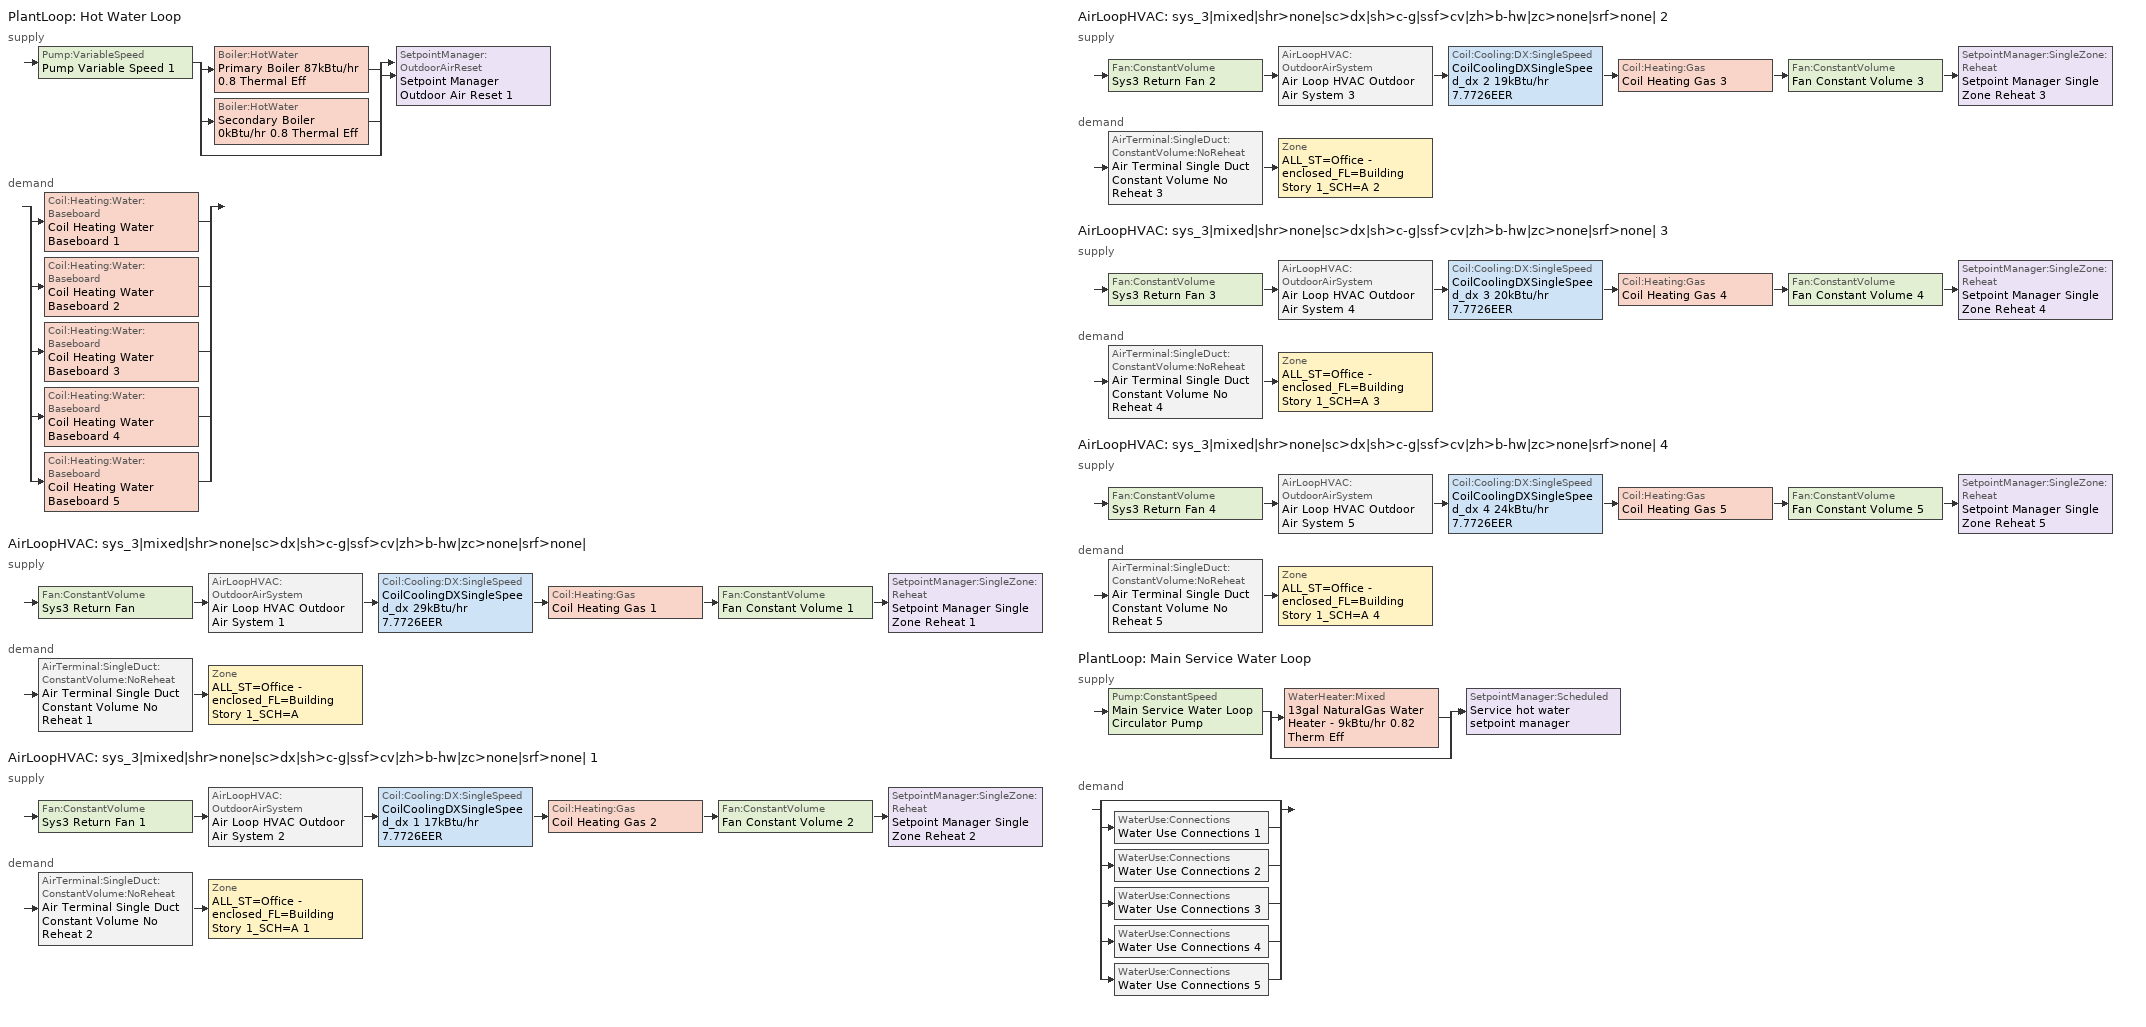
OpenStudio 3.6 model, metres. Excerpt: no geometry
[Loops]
PlantLoop 'Hot Water Loop'
 supply: Pump:VariableSpeed 'Pump Variable Speed 1' > split
  | Boiler:HotWater 'Primary Boiler 87kBtu/hr 0.8 Thermal Eff'
  | Boiler:HotWater 'Secondary Boiler 0kBtu/hr 0.8 Thermal Eff'
  | bypass
  join > SetpointManager:OutdoorAirReset 'Setpoint Manager Outdoor Air Reset 1'
 demand: split
  | Coil:Heating:Water:Baseboard 'Coil Heating Water Baseboard 1'
  | Coil:Heating:Water:Baseboard 'Coil Heating Water Baseboard 2'
  | Coil:Heating:Water:Baseboard 'Coil Heating Water Baseboard 3'
  | Coil:Heating:Water:Baseboard 'Coil Heating Water Baseboard 4'
  | Coil:Heating:Water:Baseboard 'Coil Heating Water Baseboard 5'
AirLoopHVAC 'sys_3|mixed|shr>none|sc>dx|sh>c-g|ssf>cv|zh>b-hw|zc>none|srf>none|'
 supply: Fan:ConstantVolume 'Sys3 Return Fan' > AirLoopHVAC:OutdoorAirSystem 'Air Loop HVAC Outdoor Air System 1' > Coil:Cooling:DX:SingleSpeed 'CoilCoolingDXSingleSpeed_dx 29kBtu/hr 7.7726EER' > Coil:Heating:Gas 'Coil Heating Gas 1' > Fan:ConstantVolume 'Fan Constant Volume 1' > SetpointManager:SingleZone:Reheat 'Setpoint Manager Single Zone Reheat 1'
 demand: AirTerminal:SingleDuct:ConstantVolume:NoReheat 'Air Terminal Single Duct Constant Volume No Reheat 1' > Zone 'ALL_ST=Office - enclosed_FL=Building Story 1_SCH=A'
AirLoopHVAC 'sys_3|mixed|shr>none|sc>dx|sh>c-g|ssf>cv|zh>b-hw|zc>none|srf>none| 1'
 supply: Fan:ConstantVolume 'Sys3 Return Fan 1' > AirLoopHVAC:OutdoorAirSystem 'Air Loop HVAC Outdoor Air System 2' > Coil:Cooling:DX:SingleSpeed 'CoilCoolingDXSingleSpeed_dx 1 17kBtu/hr 7.7726EER' > Coil:Heating:Gas 'Coil Heating Gas 2' > Fan:ConstantVolume 'Fan Constant Volume 2' > SetpointManager:SingleZone:Reheat 'Setpoint Manager Single Zone Reheat 2'
 demand: AirTerminal:SingleDuct:ConstantVolume:NoReheat 'Air Terminal Single Duct Constant Volume No Reheat 2' > Zone 'ALL_ST=Office - enclosed_FL=Building Story 1_SCH=A 1'
AirLoopHVAC 'sys_3|mixed|shr>none|sc>dx|sh>c-g|ssf>cv|zh>b-hw|zc>none|srf>none| 2'
 supply: Fan:ConstantVolume 'Sys3 Return Fan 2' > AirLoopHVAC:OutdoorAirSystem 'Air Loop HVAC Outdoor Air System 3' > Coil:Cooling:DX:SingleSpeed 'CoilCoolingDXSingleSpeed_dx 2 19kBtu/hr 7.7726EER' > Coil:Heating:Gas 'Coil Heating Gas 3' > Fan:ConstantVolume 'Fan Constant Volume 3' > SetpointManager:SingleZone:Reheat 'Setpoint Manager Single Zone Reheat 3'
 demand: AirTerminal:SingleDuct:ConstantVolume:NoReheat 'Air Terminal Single Duct Constant Volume No Reheat 3' > Zone 'ALL_ST=Office - enclosed_FL=Building Story 1_SCH=A 2'
AirLoopHVAC 'sys_3|mixed|shr>none|sc>dx|sh>c-g|ssf>cv|zh>b-hw|zc>none|srf>none| 3'
 supply: Fan:ConstantVolume 'Sys3 Return Fan 3' > AirLoopHVAC:OutdoorAirSystem 'Air Loop HVAC Outdoor Air System 4' > Coil:Cooling:DX:SingleSpeed 'CoilCoolingDXSingleSpeed_dx 3 20kBtu/hr 7.7726EER' > Coil:Heating:Gas 'Coil Heating Gas 4' > Fan:ConstantVolume 'Fan Constant Volume 4' > SetpointManager:SingleZone:Reheat 'Setpoint Manager Single Zone Reheat 4'
 demand: AirTerminal:SingleDuct:ConstantVolume:NoReheat 'Air Terminal Single Duct Constant Volume No Reheat 4' > Zone 'ALL_ST=Office - enclosed_FL=Building Story 1_SCH=A 3'
AirLoopHVAC 'sys_3|mixed|shr>none|sc>dx|sh>c-g|ssf>cv|zh>b-hw|zc>none|srf>none| 4'
 supply: Fan:ConstantVolume 'Sys3 Return Fan 4' > AirLoopHVAC:OutdoorAirSystem 'Air Loop HVAC Outdoor Air System 5' > Coil:Cooling:DX:SingleSpeed 'CoilCoolingDXSingleSpeed_dx 4 24kBtu/hr 7.7726EER' > Coil:Heating:Gas 'Coil Heating Gas 5' > Fan:ConstantVolume 'Fan Constant Volume 5' > SetpointManager:SingleZone:Reheat 'Setpoint Manager Single Zone Reheat 5'
 demand: AirTerminal:SingleDuct:ConstantVolume:NoReheat 'Air Terminal Single Duct Constant Volume No Reheat 5' > Zone 'ALL_ST=Office - enclosed_FL=Building Story 1_SCH=A 4'
PlantLoop 'Main Service Water Loop'
 supply: Pump:ConstantSpeed 'Main Service Water Loop Circulator Pump' > split
  | WaterHeater:Mixed '13gal NaturalGas Water Heater - 9kBtu/hr 0.82 Therm Eff'
  | bypass
  join > SetpointManager:Scheduled 'Service hot water setpoint manager'
 demand: split
  | bypass
  | WaterUse:Connections 'Water Use Connections 1'
  | WaterUse:Connections 'Water Use Connections 2'
  | WaterUse:Connections 'Water Use Connections 3'
  | WaterUse:Connections 'Water Use Connections 4'
  | WaterUse:Connections 'Water Use Connections 5'
[Sizing:Zone] Zone Cooling Design Supply Air Temperature Input Method=TemperatureDifference; Zone Cooling Design Supply Air Temperature {C}=14; Zone Cooling Design Supply Air Temperature Difference {deltaC}=11; Zone Heating Design Supply Air Temperature Input Method=TemperatureDifference; Zone Heating Design Supply Air Temperature {C}=40; Zone Heating Design Supply Air Temperature Difference {deltaC}=21; Zone Cooling Design Supply Air Humidity Ratio {kg-H2O/kg-air}=0.0085; Zone Heating Design Supply Air Humidity Ratio {kg-H2O/kg-air}=0.008; Zone Heating Sizing Factor=1.3; Zone Cooling Sizing Factor=1.1; Cooling Design Air Flow Method=DesignDay; Heating Design Air Flow Method=DesignDay; Account for Dedicated Outdoor Air System=No; Dedicated Outdoor Air System Control Strategy=NeutralSupplyAir; Dedicated Outdoor Air Low Setpoint Temperature for Design {C}=autosize; Dedicated Outdoor Air High Setpoint Temperature for Design {C}=autosize; Zone Load Sizing Method=Sensible Load Only No Latent Load; Zone Latent Cooling Design Supply Air Humidity Ratio Input Method=HumidityRatioDifference; Zone Cooling Design Supply Air Humidity Ratio Difference {kgWater/kgDryAir}=0.005; Zone Latent Heating Design Supply Air Humidity Ratio Input Method=HumidityRatioDifference; Zone Humidification Design Supply Air Humidity Ratio Difference {kgWater/kgDryAir}=0.005
ALL_ST=Office - enclosed_FL=Building Story 1_SCH=A; ALL_ST=Office - enclosed_FL=Building Story 1_SCH=A 1; ALL_ST=Office - enclosed_FL=Building Story 1_SCH=A 2; ALL_ST=Office - enclosed_FL=Building Story 1_SCH=A 3; ALL_ST=Office - enclosed_FL=Building Story 1_SCH=A 4
[Zone equipment]
ALL_ST=Office - enclosed_FL=Building Story 1_SCH=A: Air Terminal Single Duct Constant Volume No Reheat 1, Zone HVAC Baseboard Convective Water 1
ALL_ST=Office - enclosed_FL=Building Story 1_SCH=A 1: Air Terminal Single Duct Constant Volume No Reheat 2, Zone HVAC Baseboard Convective Water 2
ALL_ST=Office - enclosed_FL=Building Story 1_SCH=A 2: Air Terminal Single Duct Constant Volume No Reheat 3, Zone HVAC Baseboard Convective Water 3
ALL_ST=Office - enclosed_FL=Building Story 1_SCH=A 3: Air Terminal Single Duct Constant Volume No Reheat 4, Zone HVAC Baseboard Convective Water 4
ALL_ST=Office - enclosed_FL=Building Story 1_SCH=A 4: Air Terminal Single Duct Constant Volume No Reheat 5, Zone HVAC Baseboard Convective Water 5
[PlantLoop] Glycol Concentration=0; Plant Loop Volume {m3}=Autocalculate; Load Distribution Scheme=Optimal
Name | Fluid Type | Maximum Loop Temperature {C} | Minimum Loop Temperature {C}
Hot Water Loop | Water
Main Service Water Loop |  | 60 | 10
[Sizing:Plant] Loop Type=Heating; Sizing Option=NonCoincident; Zone Timesteps in Averaging Window=1; Coincident Sizing Factor Mode=None
Name | Design Loop Exit Temperature {C} | Loop Design Temperature Difference {deltaC}
Hot Water Loop | 82 | 16
Main Service Water Loop | 60 | 5
[Pump:VariableSpeed]
Pump Variable Speed 1: Motor Efficiency=0.855; Pump Control Type=Intermittent; Skin Loss Radiative Fraction=0.5; Design Power Sizing Method=PowerPerFlowPerPressure; Design Electric Power per Unit Flow Rate {W/(m3/s)}=348701.1; Design Shaft Power per Unit Flow Rate per Unit Head {W-s/m3-Pa}=1.28205; Design Minimum Flow Rate Fraction=0
[Boiler:HotWater] Fuel Type=NaturalGas; Nominal Thermal Efficiency=0.8; Normalized Boiler Efficiency Curve=BOILER-EFFFPLR-NECB2011; Water Outlet Upper Temperature Limit {C}=99; Boiler Flow Mode=ConstantFlow; Parasitic Electric Load {W}=0; Sizing Factor=1
Name | Nominal Capacity {W}
Primary Boiler 87kBtu/hr 0.8 Thermal Eff | 25450.7
Secondary Boiler 0kBtu/hr 0.8 Thermal Eff | 0.001
[SetpointManager:OutdoorAirReset]
Setpoint Manager Outdoor Air Reset 1: Control Variable=Temperature; Setpoint at Outdoor Low Temperature {C}=82; Outdoor Low Temperature {C}=-16; Setpoint at Outdoor High Temperature {C}=60; Outdoor High Temperature {C}=0; Setpoint Node or NodeList=Hot Water Loop Supply Outlet Node
[AirLoopHVAC] Design Supply Air Flow Rate {m3/s}=autosize; Design Return Air Flow Fraction of Supply Air Flow=1
Name | Availability Schedule
sys_3|mixed|shr>none|sc>dx|sh>c-g|ssf>cv|zh>b-hw|zc>none|srf>none| | sys_3|mixed|shr>none|sc>dx|sh>c-g|ssf>cv|zh>b-hw|zc>none|srf>none| Occ Sch
sys_3|mixed|shr>none|sc>dx|sh>c-g|ssf>cv|zh>b-hw|zc>none|srf>none| 1 | sys_3|mixed|shr>none|sc>dx|sh>c-g|ssf>cv|zh>b-hw|zc>none|srf>none| 1 Occ Sch
sys_3|mixed|shr>none|sc>dx|sh>c-g|ssf>cv|zh>b-hw|zc>none|srf>none| 2 | sys_3|mixed|shr>none|sc>dx|sh>c-g|ssf>cv|zh>b-hw|zc>none|srf>none| 2 Occ Sch
sys_3|mixed|shr>none|sc>dx|sh>c-g|ssf>cv|zh>b-hw|zc>none|srf>none| 3 | sys_3|mixed|shr>none|sc>dx|sh>c-g|ssf>cv|zh>b-hw|zc>none|srf>none| 3 Occ Sch
sys_3|mixed|shr>none|sc>dx|sh>c-g|ssf>cv|zh>b-hw|zc>none|srf>none| 4 | sys_3|mixed|shr>none|sc>dx|sh>c-g|ssf>cv|zh>b-hw|zc>none|srf>none| 4 Occ Sch
[Sizing:System] Type of Load to Size On=Sensible; Design Outdoor Air Flow Rate {m3/s}=Autosize; Central Heating Maximum System Air Flow Ratio=1; Preheat Design Temperature {C}=7; Preheat Design Humidity Ratio {kg-H2O/kg-Air}=0.008; Precool Design Temperature {C}=13; Precool Design Humidity Ratio {kg-H2O/kg-Air}=0.008; Central Cooling Design Supply Air Temperature {C}=13; Central Heating Design Supply Air Temperature {C}=43; Sizing Option=NonCoincident; 100% Outdoor Air in Cooling=No; 100% Outdoor Air in Heating=No; Central Cooling Design Supply Air Humidity Ratio {kg-H2O/kg-Air}=0.0085; Central Heating Design Supply Air Humidity Ratio {kg-H2O/kg-Air}=0.008; Cooling Design Air Flow Method=DesignDay; Cooling Design Air Flow Rate {m3/s}=0; Heating Design Air Flow Method=DesignDay; Heating Design Air Flow Rate {m3/s}=0; System Outdoor Air Method=ZoneSum; Zone Maximum Outdoor Air Fraction=1; Cooling Supply Air Flow Rate Per Floor Area {m3/s-m2}=0.00996765; Cooling Fraction of Autosized Cooling Supply Air Flow Rate=1; Cooling Supply Air Flow Rate Per Unit Cooling Capacity {m3/s-W}=3.94755e-05; Heating Supply Air Flow Rate Per Floor Area {m3/s-m2}=0.00996765; Heating Fraction of Autosized Heating Supply Air Flow Rate=1; Heating Fraction of Autosized Cooling Supply Air Flow Rate=1; Heating Supply Air Flow Rate Per Unit Heating Capacity {m3/s-W}=3.15882e-05; Cooling Design Capacity Method=CoolingDesignCapacity; Cooling Design Capacity {W}=autosize; Cooling Design Capacity Per Floor Area {W/m2}=234.7; Fraction of Autosized Cooling Design Capacity=1; Heating Design Capacity Method=HeatingDesignCapacity; Heating Design Capacity {W}=autosize; Heating Design Capacity Per Floor Area {W/m2}=157; Fraction of Autosized Heating Design Capacity=1; Central Cooling Capacity Control Method=OnOff; Occupant Diversity=autosize
sys_3|mixed|shr>none|sc>dx|sh>c-g|ssf>cv|zh>b-hw|zc>none|srf>none|; sys_3|mixed|shr>none|sc>dx|sh>c-g|ssf>cv|zh>b-hw|zc>none|srf>none| 1; sys_3|mixed|shr>none|sc>dx|sh>c-g|ssf>cv|zh>b-hw|zc>none|srf>none| 2; sys_3|mixed|shr>none|sc>dx|sh>c-g|ssf>cv|zh>b-hw|zc>none|srf>none| 3; sys_3|mixed|shr>none|sc>dx|sh>c-g|ssf>cv|zh>b-hw|zc>none|srf>none| 4
[Fan:ConstantVolume] Availability Schedule=Always On Discrete; Maximum Flow Rate {m3/s}=AutoSize
Name | Fan Total Efficiency | Pressure Rise {Pa} | Motor Efficiency
Fan Constant Volume 1; Fan Constant Volume 2; Fan Constant Volume 3; Fan Constant Volume 4; Fan Constant Volume 5 | 0.39975 | 640 | 0.615
Sys3 Return Fan; Sys3 Return Fan 1; Sys3 Return Fan 2; Sys3 Return Fan 3; Sys3 Return Fan 4 | 0.25 | 150 | 0.385
[Coil:Heating:Gas] Availability Schedule=Always On Discrete; Gas Burner Efficiency=0.8; Nominal Capacity {W}=AutoSize; Parasitic Electric Load {W}=0; Part Load Fraction Correlation Curve=FURNACE-EFFPLR-NECB2011; Parasitic Gas Load {W}=0
Coil Heating Gas 1; Coil Heating Gas 2; Coil Heating Gas 3; Coil Heating Gas 4; Coil Heating Gas 5
[Coil:Cooling:DX:SingleSpeed] Availability Schedule=Always On Discrete; Rated Total Cooling Capacity {W}=autosize; Rated Sensible Heat Ratio=autosize; Rated COP {W/W}=2.72426; Rated Air Flow Rate {m3/s}=autosize; Rated Evaporator Fan Power Per Volume Flow Rate 2017 {W/(m3/s)}=773.3; Rated Evaporator Fan Power Per Volume Flow Rate 2023 {W/(m3/s)}=934.4; Total Cooling Capacity Function of Temperature Curve=DXCOOL-NECB2011-REF-CAPFT; Total Cooling Capacity Function of Flow Fraction Curve=DXCOOL-NECB2011-REF-CAPFFLOW; Energy Input Ratio Function of Temperature Curve=DXCOOL-NECB2011-REF-COOLEIRFT; Energy Input Ratio Function of Flow Fraction Curve=DXCOOL-NECB2011-REF-COOLEIRFFLOW; Part Load Fraction Correlation Curve=DXCOOL-NECB2011-REF-COOLPLFFPLR; Minimum Outdoor Dry-Bulb Temperature for Compressor Operation {C}=-25; Nominal Time for Condensate Removal to Begin {s}=0; Ratio of Initial Moisture Evaporation Rate and Steady State Latent Capacity=0; Maximum Cycling Rate {cycles/hr}=0; Latent Capacity Time Constant {s}=0; Condenser Type=AirCooled; Evaporative Condenser Effectiveness=0.9; Evaporative Condenser Air Flow Rate {m3/s}=autosize; Evaporative Condenser Pump Rated Power Consumption {W}=autosize; Crankcase Heater Capacity {W}=0; Maximum Outdoor Dry-Bulb Temperature for Crankcase Heater Operation {C}=10; Basin Heater Capacity {W/K}=0; Basin Heater Setpoint Temperature {C}=2
CoilCoolingDXSingleSpeed_dx 29kBtu/hr 7.7726EER; CoilCoolingDXSingleSpeed_dx 1 17kBtu/hr 7.7726EER; CoilCoolingDXSingleSpeed_dx 2 19kBtu/hr 7.7726EER; CoilCoolingDXSingleSpeed_dx 3 20kBtu/hr 7.7726EER; CoilCoolingDXSingleSpeed_dx 4 24kBtu/hr 7.7726EER
[Controller:OutdoorAir] Minimum Outdoor Air Flow Rate {m3/s}=autosize; Maximum Outdoor Air Flow Rate {m3/s}=Autosize; Economizer Control Type=NoEconomizer; Economizer Control Action Type=ModulateFlow; Economizer Maximum Limit Dry-Bulb Temperature {C}=28; Economizer Maximum Limit Enthalpy {J/kg}=64000; Economizer Minimum Limit Dry-Bulb Temperature {C}=-100; Lockout Type=NoLockout; Minimum Limit Type=FixedMinimum; High Humidity Control=No; Heat Recovery Bypass Control Type=BypassWhenWithinEconomizerLimits
Name | Minimum Outdoor Air Schedule | Controller Mechanical Ventilation
Controller Outdoor Air 1 | sys_3|mixed|shr>none|sc>dx|sh>c-g|ssf>cv|zh>b-hw|zc>none|srf>none| Occ Sch | Controller Mechanical Ventilation 1
Controller Outdoor Air 2 | sys_3|mixed|shr>none|sc>dx|sh>c-g|ssf>cv|zh>b-hw|zc>none|srf>none| 1 Occ Sch | Controller Mechanical Ventilation 2
Controller Outdoor Air 3 | sys_3|mixed|shr>none|sc>dx|sh>c-g|ssf>cv|zh>b-hw|zc>none|srf>none| 2 Occ Sch | Controller Mechanical Ventilation 3
Controller Outdoor Air 4 | sys_3|mixed|shr>none|sc>dx|sh>c-g|ssf>cv|zh>b-hw|zc>none|srf>none| 3 Occ Sch | Controller Mechanical Ventilation 4
Controller Outdoor Air 5 | sys_3|mixed|shr>none|sc>dx|sh>c-g|ssf>cv|zh>b-hw|zc>none|srf>none| 4 Occ Sch | Controller Mechanical Ventilation 5
[Controller:MechanicalVentilation] Availability Schedule=Always On Discrete; System Outdoor Air Method=ZoneSum
Controller Mechanical Ventilation 1; Controller Mechanical Ventilation 2; Controller Mechanical Ventilation 3; Controller Mechanical Ventilation 4; Controller Mechanical Ventilation 5
[AirLoopHVAC:OutdoorAirSystem]
Name | Controller
Air Loop HVAC Outdoor Air System 1 | Controller Outdoor Air 1
Air Loop HVAC Outdoor Air System 2 | Controller Outdoor Air 2
Air Loop HVAC Outdoor Air System 3 | Controller Outdoor Air 3
Air Loop HVAC Outdoor Air System 4 | Controller Outdoor Air 4
Air Loop HVAC Outdoor Air System 5 | Controller Outdoor Air 5
[SetpointManager:SingleZone:Reheat] Minimum Supply Air Temperature {C}=13; Maximum Supply Air Temperature {C}=43
Name | Control Zone | Setpoint Node or NodeList
Setpoint Manager Single Zone Reheat 1 | ALL_ST=Office - enclosed_FL=Building Story 1_SCH=A | sys_3|mixed|shr>none|sc>dx|sh>c-g|ssf>cv|zh>b-hw|zc>none|srf>none| Supply Outlet Node
Setpoint Manager Single Zone Reheat 2 | ALL_ST=Office - enclosed_FL=Building Story 1_SCH=A 1 | sys_3|mixed|shr>none|sc>dx|sh>c-g|ssf>cv|zh>b-hw|zc>none|srf>none| 1 Supply Outlet Node
Setpoint Manager Single Zone Reheat 3 | ALL_ST=Office - enclosed_FL=Building Story 1_SCH=A 2 | sys_3|mixed|shr>none|sc>dx|sh>c-g|ssf>cv|zh>b-hw|zc>none|srf>none| 2 Supply Outlet Node
Setpoint Manager Single Zone Reheat 4 | ALL_ST=Office - enclosed_FL=Building Story 1_SCH=A 3 | sys_3|mixed|shr>none|sc>dx|sh>c-g|ssf>cv|zh>b-hw|zc>none|srf>none| 3 Supply Outlet Node
Setpoint Manager Single Zone Reheat 5 | ALL_ST=Office - enclosed_FL=Building Story 1_SCH=A 4 | sys_3|mixed|shr>none|sc>dx|sh>c-g|ssf>cv|zh>b-hw|zc>none|srf>none| 4 Supply Outlet Node
[AirTerminal:SingleDuct:ConstantVolume:NoReheat] Availability Schedule=Always On Discrete; Maximum Air Flow Rate {m3/s}=AutoSize
Air Terminal Single Duct Constant Volume No Reheat 1; Air Terminal Single Duct Constant Volume No Reheat 2; Air Terminal Single Duct Constant Volume No Reheat 3; Air Terminal Single Duct Constant Volume No Reheat 4; Air Terminal Single Duct Constant Volume No Reheat 5
[Coil:Heating:Water:Baseboard] Heating Design Capacity Method=HeatingDesignCapacity; Heating Design Capacity {W}=autosize; Heating Design Capacity Per Floor Area {W/m2}=0; Fraction of Autosized Heating Design Capacity=0.8
Coil Heating Water Baseboard 1; Coil Heating Water Baseboard 2; Coil Heating Water Baseboard 3; Coil Heating Water Baseboard 4; Coil Heating Water Baseboard 5
[ZoneHVAC:Baseboard:Convective:Water] Availability Schedule=Always On Discrete
Name | Heating Coil
Zone HVAC Baseboard Convective Water 1 | Coil Heating Water Baseboard 1
Zone HVAC Baseboard Convective Water 2 | Coil Heating Water Baseboard 2
Zone HVAC Baseboard Convective Water 3 | Coil Heating Water Baseboard 3
Zone HVAC Baseboard Convective Water 4 | Coil Heating Water Baseboard 4
Zone HVAC Baseboard Convective Water 5 | Coil Heating Water Baseboard 5
[SetpointManager:Scheduled]
Service hot water setpoint manager: Control Variable=Temperature; Schedule=Service Water Loop Temp - 140F; Setpoint Node or NodeList=Main Service Water Loop Supply Outlet Node
[Pump:ConstantSpeed]
Main Service Water Loop Circulator Pump: Rated Flow Rate {m3/s}=autosize; Rated Pump Head {Pa}=415.397; Rated Power Consumption {W}=autosize; Motor Efficiency=0.7; Fraction of Motor Inefficiencies to Fluid Stream=0; Pump Control Type=Intermittent; Design Power Sizing Method=PowerPerFlowPerPressure; Design Electric Power per Unit Flow Rate {W/(m3/s)}=348701.1; Design Shaft Power per Unit Flow Rate per Unit Head {W-s/m3-Pa}=1.28205
[WaterHeater:Mixed]
13gal NaturalGas Water Heater - 9kBtu/hr 0.82 Therm Eff: Tank Volume {m3}=0.048999; Setpoint Temperature Schedule=Service Water Loop Temp - 140F; Deadband Temperature Difference {deltaC}=2; Maximum Temperature Limit {C}=60; Heater Control Type=Cycle; Heater Maximum Capacity {W}=2560.2; Heater Fuel Type=NaturalGas; Heater Thermal Efficiency=0.82; Part Load Factor Curve=SWH-EFFFPLR-NECB2011; Off Cycle Parasitic Fuel Consumption Rate {W}=12.9721; Off Cycle Parasitic Fuel Type=NaturalGas; Off Cycle Parasitic Heat Fraction to Tank=0.8; On Cycle Parasitic Fuel Consumption Rate {W}=12.9721; On Cycle Parasitic Fuel Type=NaturalGas; On Cycle Parasitic Heat Fraction to Tank=0; Ambient Temperature Indicator=Schedule; Ambient Temperature Schedule=Water Heater Ambient Temp Schedule 70.0F; Off Cycle Loss Coefficient to Ambient Temperature {W/K}=0.511045; On Cycle Loss Coefficient to Ambient Temperature {W/K}=0.511045; Use Side Effectiveness=1; Source Side Effectiveness=1; Use Side Design Flow Rate {m3/s}=autosize; Source Side Design Flow Rate {m3/s}=autosize; Indirect Water Heating Recovery Time {hr}=1.5; Source Side Flow Control Mode=IndirectHeatPrimarySetpoint
[WaterHeater:Sizing]
13gal NaturalGas Water Heater - 9kBtu/hr 0.82 Therm Eff: Design Mode=PeakDraw; Time Storage Can Meet Peak Draw {hr}=0.538503; Time for Tank Recovery {hr}=0; Nominal Tank Volume for Autosizing Plant Connections {m3}=1
[WaterUse:Connections] Drain Water Heat Exchanger Type=None; Drain Water Heat Exchanger Destination=Plant
Name | Water Use Equipment Name 1
Water Use Connections 1 | Core_zn Service Water Use 0.06gal/min
Water Use Connections 2 | Perimeter_zn_1 Service Water Use 0.04gal/min
Water Use Connections 3 | Perimeter_zn_2 Service Water Use 0.03gal/min
Water Use Connections 4 | Perimeter_zn_3 Service Water Use 0.04gal/min
Water Use Connections 5 | Perimeter_zn_4 Service Water Use 0.03gal/min
[WaterUse:Equipment:Definition]
Name | Peak Flow Rate {m3/s} | Target Temperature Schedule | Sensible Fraction Schedule | Latent Fraction Schedule
Core_zn Service Water Use Def 0.06gal/min | 3.62272e-06 | Schedule Ruleset 5 | Schedule Ruleset 3 | Schedule Ruleset 4
Perimeter_zn_1 Service Water Use Def 0.04gal/min | 2.74626e-06 | Schedule Ruleset 8 | Schedule Ruleset 6 | Schedule Ruleset 7
Perimeter_zn_2 Service Water Use Def 0.03gal/min | 1.62912e-06 | Schedule Ruleset 11 | Schedule Ruleset 9 | Schedule Ruleset 10
Perimeter_zn_3 Service Water Use Def 0.04gal/min | 2.74626e-06 | Schedule Ruleset 14 | Schedule Ruleset 12 | Schedule Ruleset 13
Perimeter_zn_4 Service Water Use Def 0.03gal/min | 1.62912e-06 | Schedule Ruleset 17 | Schedule Ruleset 15 | Schedule Ruleset 16
[WaterUse:Equipment] Flow Rate Fraction Schedule=NECB-A-Service Water Heating
Name | Water Use Equipment Definition | Space
Core_zn Service Water Use 0.06gal/min | Core_zn Service Water Use Def 0.06gal/min | Core_ZN
Perimeter_zn_1 Service Water Use 0.04gal/min | Perimeter_zn_1 Service Water Use Def 0.04gal/min | Perimeter_ZN_1
Perimeter_zn_2 Service Water Use 0.03gal/min | Perimeter_zn_2 Service Water Use Def 0.03gal/min | Perimeter_ZN_2
Perimeter_zn_3 Service Water Use 0.04gal/min | Perimeter_zn_3 Service Water Use Def 0.04gal/min | Perimeter_ZN_3
Perimeter_zn_4 Service Water Use 0.03gal/min | Perimeter_zn_4 Service Water Use Def 0.03gal/min | Perimeter_ZN_4
[Schedule:Ruleset]
Name | Default Day Schedule | Summer Design Day Schedule | Winter Design Day Schedule
Service Water Loop Temp - 140F | Service Water Loop Temp - 140F Default
Water Heater Ambient Temp Schedule 70.0F | Water Heater Ambient Temp Schedule 70.0F Default
Schedule Ruleset 3 | Schedule Day 5
Schedule Ruleset 4 | Schedule Day 6
Schedule Ruleset 5 | Schedule Day 7
NECB-A-Service Water Heating | NECB-A-Service Water Heating Default
Schedule Ruleset 6 | Schedule Day 8
Schedule Ruleset 7 | Schedule Day 9
Schedule Ruleset 8 | Schedule Day 10
Schedule Ruleset 9 | Schedule Day 11
Schedule Ruleset 10 | Schedule Day 12
Schedule Ruleset 11 | Schedule Day 13
Schedule Ruleset 12 | Schedule Day 14
Schedule Ruleset 13 | Schedule Day 15
Schedule Ruleset 14 | Schedule Day 16
Schedule Ruleset 15 | Schedule Day 17
Schedule Ruleset 16 | Schedule Day 18
Schedule Ruleset 17 | Schedule Day 19
sys_3|mixed|shr>none|sc>dx|sh>c-g|ssf>cv|zh>b-hw|zc>none|srf>none| Occ Sch | sys_3|mixed|shr>none|sc>dx|sh>c-g|ssf>cv|zh>b-hw|zc>none|srf>none| Occ Sch Default | sys_3|mixed|shr>none|sc>dx|sh>c-g|ssf>cv|zh>b-hw|zc>none|srf>none| Occ Sch Summer Design Day | sys_3|mixed|shr>none|sc>dx|sh>c-g|ssf>cv|zh>b-hw|zc>none|srf>none| Occ Sch Winter Design Day
sys_3|mixed|shr>none|sc>dx|sh>c-g|ssf>cv|zh>b-hw|zc>none|srf>none| 1 Occ Sch | sys_3|mixed|shr>none|sc>dx|sh>c-g|ssf>cv|zh>b-hw|zc>none|srf>none| 1 Occ Sch Default | sys_3|mixed|shr>none|sc>dx|sh>c-g|ssf>cv|zh>b-hw|zc>none|srf>none| 1 Occ Sch Summer Design Day | sys_3|mixed|shr>none|sc>dx|sh>c-g|ssf>cv|zh>b-hw|zc>none|srf>none| 1 Occ Sch Winter Design Day
sys_3|mixed|shr>none|sc>dx|sh>c-g|ssf>cv|zh>b-hw|zc>none|srf>none| 2 Occ Sch | sys_3|mixed|shr>none|sc>dx|sh>c-g|ssf>cv|zh>b-hw|zc>none|srf>none| 2 Occ Sch Default | sys_3|mixed|shr>none|sc>dx|sh>c-g|ssf>cv|zh>b-hw|zc>none|srf>none| 2 Occ Sch Summer Design Day | sys_3|mixed|shr>none|sc>dx|sh>c-g|ssf>cv|zh>b-hw|zc>none|srf>none| 2 Occ Sch Winter Design Day
sys_3|mixed|shr>none|sc>dx|sh>c-g|ssf>cv|zh>b-hw|zc>none|srf>none| 3 Occ Sch | sys_3|mixed|shr>none|sc>dx|sh>c-g|ssf>cv|zh>b-hw|zc>none|srf>none| 3 Occ Sch Default | sys_3|mixed|shr>none|sc>dx|sh>c-g|ssf>cv|zh>b-hw|zc>none|srf>none| 3 Occ Sch Summer Design Day | sys_3|mixed|shr>none|sc>dx|sh>c-g|ssf>cv|zh>b-hw|zc>none|srf>none| 3 Occ Sch Winter Design Day
sys_3|mixed|shr>none|sc>dx|sh>c-g|ssf>cv|zh>b-hw|zc>none|srf>none| 4 Occ Sch | sys_3|mixed|shr>none|sc>dx|sh>c-g|ssf>cv|zh>b-hw|zc>none|srf>none| 4 Occ Sch Default | sys_3|mixed|shr>none|sc>dx|sh>c-g|ssf>cv|zh>b-hw|zc>none|srf>none| 4 Occ Sch Summer Design Day | sys_3|mixed|shr>none|sc>dx|sh>c-g|ssf>cv|zh>b-hw|zc>none|srf>none| 4 Occ Sch Winter Design Day
[Schedule:Day]
Service Water Loop Temp - 140F Default; Schedule Day 7; Schedule Day 10; Schedule Day 13; Schedule Day 16; Schedule Day 19: 24, 0, 60
Water Heater Ambient Temp Schedule 70.0F Default: 24, 0, 21.1111
Schedule Day 5; Schedule Day 8; Schedule Day 11; Schedule Day 14; Schedule Day 17: 24, 0, 0.2
Schedule Day 6; NECB-A-Service Water Heating Sat Day; NECB-A-Service Water Heating Sun|Hol Day; Schedule Day 9; Schedule Day 12; Schedule Day 15; Schedule Day 18: 24, 0, 0.05
NECB-A-Service Water Heating Default; NECB-A-Service Water Heating Default|Wkdy Day: 7, 0, 0.05, 8, 0, 0.1, 10, 0, 0.5, 16, 0, 0.9, 17, 0, 0.7, 18, 0, 0.5, 19, 0, 0.3, 22, 0, 0.2, 24, 0, 0.05
sys_3|mixed|shr>none|sc>dx|sh>c-g|ssf>cv|zh>b-hw|zc>none|srf>none| Occ Sch Default; sys_3|mixed|shr>none|sc>dx|sh>c-g|ssf>cv|zh>b-hw|zc>none|srf>none| 1 Occ Sch Default; sys_3|mixed|shr>none|sc>dx|sh>c-g|ssf>cv|zh>b-hw|zc>none|srf>none| 2 Occ Sch Default; sys_3|mixed|shr>none|sc>dx|sh>c-g|ssf>cv|zh>b-hw|zc>none|srf>none| 3 Occ Sch Default; sys_3|mixed|shr>none|sc>dx|sh>c-g|ssf>cv|zh>b-hw|zc>none|srf>none| 4 Occ Sch Default: 8, 0, 0, 19, 0, 1, 24, 0, 0
sys_3|mixed|shr>none|sc>dx|sh>c-g|ssf>cv|zh>b-hw|zc>none|srf>none| Occ Sch Winter Design Day; sys_3|mixed|shr>none|sc>dx|sh>c-g|ssf>cv|zh>b-hw|zc>none|srf>none| Occ Sch Summer Design Day; sys_3|mixed|shr>none|sc>dx|sh>c-g|ssf>cv|zh>b-hw|zc>none|srf>none| 1 Occ Sch Winter Design Day; sys_3|mixed|shr>none|sc>dx|sh>c-g|ssf>cv|zh>b-hw|zc>none|srf>none| 1 Occ Sch Summer Design Day; sys_3|mixed|shr>none|sc>dx|sh>c-g|ssf>cv|zh>b-hw|zc>none|srf>none| 2 Occ Sch Winter Design Day; sys_3|mixed|shr>none|sc>dx|sh>c-g|ssf>cv|zh>b-hw|zc>none|srf>none| 2 Occ Sch Summer Design Day; sys_3|mixed|shr>none|sc>dx|sh>c-g|ssf>cv|zh>b-hw|zc>none|srf>none| 3 Occ Sch Winter Design Day; sys_3|mixed|shr>none|sc>dx|sh>c-g|ssf>cv|zh>b-hw|zc>none|srf>none| 3 Occ Sch Summer Design Day; sys_3|mixed|shr>none|sc>dx|sh>c-g|ssf>cv|zh>b-hw|zc>none|srf>none| 4 Occ Sch Winter Design Day; sys_3|mixed|shr>none|sc>dx|sh>c-g|ssf>cv|zh>b-hw|zc>none|srf>none| 4 Occ Sch Summer Design Day: 24, 0, 1
sys_3|mixed|shr>none|sc>dx|sh>c-g|ssf>cv|zh>b-hw|zc>none|srf>none| Occ Sch Sunday; sys_3|mixed|shr>none|sc>dx|sh>c-g|ssf>cv|zh>b-hw|zc>none|srf>none| 1 Occ Sch Sunday; sys_3|mixed|shr>none|sc>dx|sh>c-g|ssf>cv|zh>b-hw|zc>none|srf>none| 2 Occ Sch Sunday; sys_3|mixed|shr>none|sc>dx|sh>c-g|ssf>cv|zh>b-hw|zc>none|srf>none| 3 Occ Sch Sunday; sys_3|mixed|shr>none|sc>dx|sh>c-g|ssf>cv|zh>b-hw|zc>none|srf>none| 4 Occ Sch Sunday: 24, 0, 0
[Schedule:Rule] Date Specification Type=DateRange; Start Month=1; Start Day=1; End Month=12; End Day=31
Name | Schedule Ruleset | Rule Order | Day Schedule | Apply Monday | Apply Tuesday | Apply Wednesday | Apply Thursday | Apply Friday | Apply Saturday | Apply Sunday
Schedule Rule 17 | NECB-A-Service Water Heating | 2 | NECB-A-Service Water Heating Default|Wkdy Day | Yes | Yes | Yes | Yes | Yes
Schedule Rule 18 | NECB-A-Service Water Heating | 1 | NECB-A-Service Water Heating Sat Day |  |  |  |  |  | Yes
Schedule Rule 19 | NECB-A-Service Water Heating | 0 | NECB-A-Service Water Heating Sun|Hol Day |  |  |  |  |  |  | Yes
sys_3|mixed|shr>none|sc>dx|sh>c-g|ssf>cv|zh>b-hw|zc>none|srf>none| Occ Sch Sunday Rule | sys_3|mixed|shr>none|sc>dx|sh>c-g|ssf>cv|zh>b-hw|zc>none|srf>none| Occ Sch | 0 | sys_3|mixed|shr>none|sc>dx|sh>c-g|ssf>cv|zh>b-hw|zc>none|srf>none| Occ Sch Sunday |  |  |  |  |  | Yes | Yes
sys_3|mixed|shr>none|sc>dx|sh>c-g|ssf>cv|zh>b-hw|zc>none|srf>none| 1 Occ Sch Sunday Rule | sys_3|mixed|shr>none|sc>dx|sh>c-g|ssf>cv|zh>b-hw|zc>none|srf>none| 1 Occ Sch | 0 | sys_3|mixed|shr>none|sc>dx|sh>c-g|ssf>cv|zh>b-hw|zc>none|srf>none| 1 Occ Sch Sunday |  |  |  |  |  | Yes | Yes
sys_3|mixed|shr>none|sc>dx|sh>c-g|ssf>cv|zh>b-hw|zc>none|srf>none| 2 Occ Sch Sunday Rule | sys_3|mixed|shr>none|sc>dx|sh>c-g|ssf>cv|zh>b-hw|zc>none|srf>none| 2 Occ Sch | 0 | sys_3|mixed|shr>none|sc>dx|sh>c-g|ssf>cv|zh>b-hw|zc>none|srf>none| 2 Occ Sch Sunday |  |  |  |  |  | Yes | Yes
sys_3|mixed|shr>none|sc>dx|sh>c-g|ssf>cv|zh>b-hw|zc>none|srf>none| 3 Occ Sch Sunday Rule | sys_3|mixed|shr>none|sc>dx|sh>c-g|ssf>cv|zh>b-hw|zc>none|srf>none| 3 Occ Sch | 0 | sys_3|mixed|shr>none|sc>dx|sh>c-g|ssf>cv|zh>b-hw|zc>none|srf>none| 3 Occ Sch Sunday |  |  |  |  |  | Yes | Yes
sys_3|mixed|shr>none|sc>dx|sh>c-g|ssf>cv|zh>b-hw|zc>none|srf>none| 4 Occ Sch Sunday Rule | sys_3|mixed|shr>none|sc>dx|sh>c-g|ssf>cv|zh>b-hw|zc>none|srf>none| 4 Occ Sch | 0 | sys_3|mixed|shr>none|sc>dx|sh>c-g|ssf>cv|zh>b-hw|zc>none|srf>none| 4 Occ Sch Sunday |  |  |  |  |  | Yes | Yes
[Schedule:Constant]
Always On Discrete: Value=1
[Curve:Biquadratic] Minimum Value of x=13; Maximum Value of x=24; Minimum Value of y=24; Maximum Value of y=46
Name | Coefficient1 Constant | Coefficient2 x | Coefficient3 x**2 | Coefficient4 y | Coefficient5 y**2 | Coefficient6 x*y
DXCOOL-NECB2011-REF-CAPFT | 0.867905 | 0.0142459 | 0.00055436 | -0.0075575 | 3.3e-05 | -0.0001918
DXCOOL-NECB2011-REF-COOLEIRFT | 0.114171 | 0.0281822 | -0.0004199 | 0.0214108 | 0.000161028 | -0.000679104
[Curve:Quadratic] Minimum Value of x=0.5; Maximum Value of x=1.5
Name | Coefficient1 Constant | Coefficient2 x | Coefficient3 x**2
DXCOOL-NECB2011-REF-CAPFFLOW | 0.8 | 0.2 | 0
DXCOOL-NECB2011-REF-COOLEIRFFLOW | 1.1552 | -0.1808 | 0.0256
[Curve:Cubic] Maximum Value of x=1
Name | Coefficient1 Constant | Coefficient2 x | Coefficient3 x**2 | Coefficient4 x**3 | Minimum Value of x
DXCOOL-NECB2011-REF-COOLPLFFPLR | 0.0277 | 4.9151 | -8.184 | 4.2702 | 0.7
BOILER-EFFFPLR-NECB2011 | 0.3831 | 2.0567 | -2.6469 | 1.2148 | 0
SWH-EFFFPLR-NECB2011 | 0.7576 | 1.0071 | -1.4443 | 0.6844 | 0
FURNACE-EFFPLR-NECB2011 | 0.722 | 0.8211 | -1.0396 | 0.5 | 0
